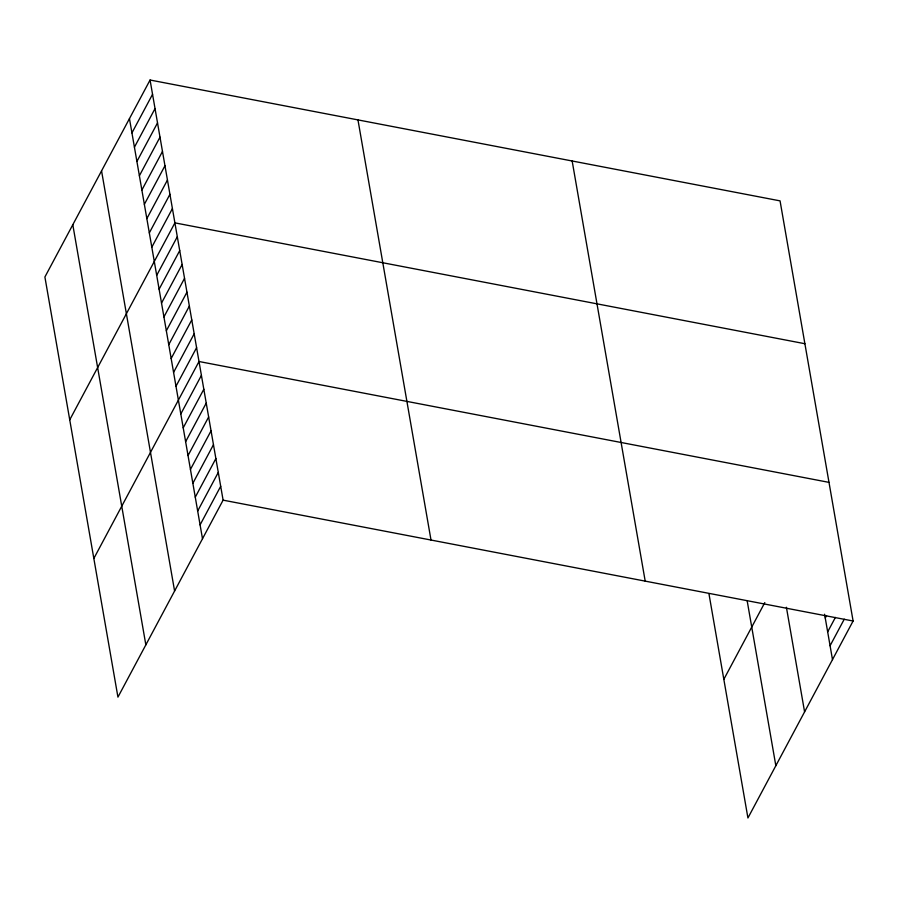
<?xml version="1.0" encoding="UTF-8"?>
<svg xmlns="http://www.w3.org/2000/svg" width="898" height="898" viewBox="0 0 898 898"><rect width="100%" height="100%" fill="white"/><g stroke="black" fill="none" stroke-linecap="round" stroke-linejoin="round"><path stroke-width="1.35" d="M150.067 80.023L44.9 276.988L117.941 697.129L223.108 500.152L150.067 80.023L780.059 200.871L853.1 621.012L747.933 817.977L708.926 593.623M131.939 132.904L152.548 94.312M134.431 147.193L155.04 108.591M136.911 161.472L157.52 122.88M139.392 175.761L160.001 137.158M141.873 190.05L162.482 151.448M144.365 204.329L164.974 165.726M146.845 218.618L167.455 180.015M149.326 232.896L169.935 194.305M151.807 247.186L172.416 208.583M69.73 419.837L174.908 222.872L804.9 343.721M156.701 275.338L177.31 236.735M159.114 289.201L179.723 250.598M161.528 303.064L182.137 264.461M163.93 316.927L184.539 278.324M166.343 330.79L186.952 292.187M168.757 344.652L189.366 306.061M171.159 358.515L191.779 319.924M173.572 372.389L194.181 333.787M175.986 386.252L196.595 347.649M93.83 558.477L199.008 361.512L829 482.372M180.801 413.978L201.41 375.375M183.214 427.841L203.824 389.238M185.628 441.704L206.237 403.112M188.03 455.567L208.65 416.975M190.443 469.43L211.052 430.838M192.857 483.304L213.466 444.701M195.27 497.166L215.879 458.564M197.672 511.029L218.281 472.427M200.086 524.892L220.695 486.289M723.833 679.337L764.804 602.592M825.262 618.015L826.553 615.601M827.664 631.878L835.398 617.409M830.078 645.741L844.255 619.205M223.108 500.152L853.1 621.012M824.6 614.232L832.491 659.615M786.401 607.261L804.586 711.867M747.136 600.605L775.838 765.713M572.161 161L645.202 581.129M357.965 119.905L431.006 540.035M129.458 118.626L202.499 538.755M101.553 170.878L174.594 591.019M72.805 224.725L145.846 644.865"/></g></svg>
